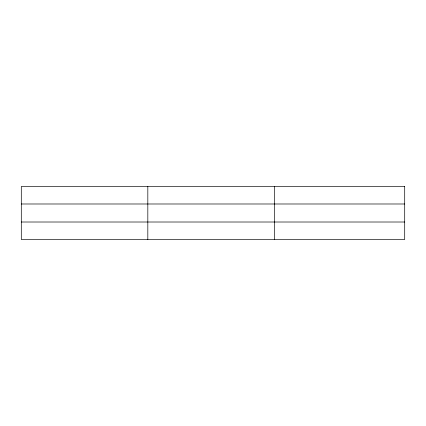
<?xml version="1.0" encoding="UTF-8"?>
<svg xmlns="http://www.w3.org/2000/svg" width="426" height="426" viewBox="0 0 426 426"><rect width="100%" height="100%" fill="white"/><g stroke="black" fill="none" stroke-linecap="round" stroke-linejoin="round"><path stroke-width="0.64" d="M274.344 186.497L274.344 239.503M21.3 203.99L404.7 203.99M21.3 222.01L404.7 222.01M147.822 186.497L147.822 239.503M404.7 186.497L404.7 239.503L21.3 239.503L21.3 186.497L404.7 186.497"/></g></svg>
